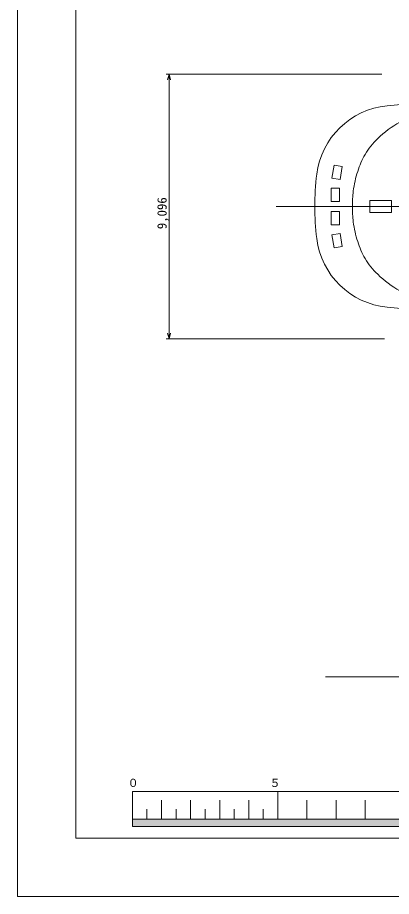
# Model space of a CAD drawing. Units: millimetres, scale not verified. Extents: x -51050 to 51050, y -29701 to 29699.
# Drawn here: x -51050 to -38195, y -29701 to 496 of the extents above; entities that cross this region are included whole.
import ezdxf
from ezdxf.enums import TextEntityAlignment as Align

# ---------------------------------------------------------------- set-up
doc = ezdxf.new("R2010")
doc.units = ezdxf.units.MM
doc.header["$LTSCALE"] = 100
for name, color, linetype, lineweight in [('0-2_sunpou', 7, 'Continuous', 18), ('0-3_keijou', 7, 'Continuous', 18), ('0-4_frame', 7, 'Continuous', 18)]:
    doc.layers.add(name, color=color, linetype=linetype, lineweight=lineweight)
doc.styles.add('ＭＳ ゴシック', font='')
doc.styles.get('ＭＳ ゴシック').set_extended_font_data('MS Gothic')

msp = doc.modelspace()

# ---------------------------------------------------------------- linework, layer by layer
at = {"layer": '0-2_sunpou'}
for p, q in [((-38530.6, -1446.4), (-45935.4, -1446.4)), ((-45835.4, -1446.4), (-45889.3, -1639)), ((-45835.4, -1446.4), (-45835.4, -10542.3)), ((-45835.4, -1446.4), (-45785.8, -1640.1)), ((-42154.3, -5994.3), (36519.9, -5994.3)), ((-38430.6, -10542.3), (-45935.4, -10542.3)), ((-45835.4, -10542.3), (-45889.3, -10349.7)), ((-45835.4, -10542.3), (-45785.8, -10348.6)), ((-40464.7, -22152.5), (32376, -22152.5)), ((-42100.2, -27045.2), (-42100.2, -26095.2)), ((-46100.2, -27045.2), (-46100.2, -26395.2)), ((-45100.2, -27045.2), (-45100.2, -26395.2)), ((-44100.2, -27045.2), (-44100.2, -26395.2)), ((-43100.2, -27045.2), (-43100.2, -26395.2)), ((-41100.2, -27045.2), (-41100.2, -26395.2)), ((-40100.2, -27045.2), (-40100.2, -26395.2)), ((-39100.2, -27045.2), (-39100.2, -26395.2)), ((-46600.2, -27045.2), (-46600.2, -26705.2)), ((-45600.2, -27045.2), (-45600.2, -26705.2)), ((-44600.2, -27045.2), (-44600.2, -26705.2)), ((-43600.2, -27045.2), (-43600.2, -26705.2)), ((-42600.2, -27045.2), (-42600.2, -26705.2)), ((-47100.2, -27045.2), (-27100.2, -27045.2)), ((-47100.2, -27045.2), (-27100.2, -27045.2)), ((-27100.2, -27295.2), (-47100.2, -27295.2))]:
    msp.add_line(p, q, dxfattribs=at)
msp.add_lwpolyline([(-47100.2, -26095.2), (-27100.2, -26095.2), (-27100.2, -27295.2), (-47100.2, -27295.2)], close=True, dxfattribs=at)
msp.add_solid([(-47100.2, -27045.2), (-27100.2, -27045.2), (-47100.2, -27295.2), (-27100.2, -27295.2)], dxfattribs=at)
at = {"layer": '0-3_keijou'}
for p, q in [((-34390, -2146), (-38346.6, -2534.1)), ((-40166.6, -4570.4), (-39885.2, -4615.7)), ((-39885.2, -4615.7), (-39957.6, -5064.9)), ((-40270.1, -5363.5), (-39985.1, -5363.5)), ((-39985.1, -5363.5), (-39985.1, -5818.5)), ((-38940.6, -5784.3), (-38940.6, -6204.3)), ((-38940.6, -5784.3), (-38195.6, -5784.3)), ((-38195.6, -5784.3), (-38195.6, -6204.3)), ((-39985.1, -6625.2), (-39985.1, -6170.2)), ((-38940.6, -6204.3), (-38195.6, -6204.3)), ((-40270.1, -6625.2), (-39985.1, -6625.2)), ((-39885.2, -7373), (-39957.6, -6923.8)), ((-40166.6, -7418.3), (-39885.2, -7373)), ((-34390, -9842.7), (-38346.6, -9454.6))]:
    msp.add_line(p, q, dxfattribs=at)
for points in [[(-40166.6, -4570.4), (-40238.9, -5019.6), (-39957.6, -5064.9)], [(-40270.1, -5363.5), (-40270.1, -5818.5), (-39985.1, -5818.5)], [(-40270.1, -6625.2), (-40270.1, -6170.2), (-39985.1, -6170.2)], [(-40166.6, -7418.3), (-40238.9, -6969.1), (-39957.6, -6923.8)]]:
    msp.add_lwpolyline(points, dxfattribs=at)
for centre, radius, start, end in [((-38083, -5221.2), 2700, 95.60149, 172.95053), ((-36355, -5959), 3254.7, 118.45753, 135.17144), ((-37084, -5399.7), 2346.2, 132.30715, 149.35416), ((-36113.8, -5830.1), 3402.7, 151.44676, 162.16185), ((-35995.1, -5903.9), 3538.3, 161.61394, 172.89476), ((-31830.7, -5994.3), 9000, 172.95053, 187.04947), ((-34793.5, -6020.2), 4745.3, 173.29581, 179.6882), ((-34793.5, -5968.5), 4745.3, 180.3118, 186.70419), ((-35995.1, -6084.8), 3538.3, 187.10524, 198.38606), ((-38083, -6767.5), 2700, 187.04947, 264.39851), ((-36113.8, -6158.6), 3402.7, 197.83815, 208.55324), ((-37084, -6589), 2346.2, 210.64584, 227.69285), ((-36355, -6029.7), 3254.7, 224.82856, 241.54247)]:
    msp.add_arc(centre, radius, start, end, dxfattribs=at)
at = {"layer": '0-4_frame'}
for points in [[(-51050, -29701.4), (51050, -29701.4), (51050, 29698.6), (-51050, 29698.6)], [(-49050, -27701.4), (49050, -27701.4), (49050, 27698.6), (-49050, 27698.6)]]:
    msp.add_lwpolyline(points, close=True, dxfattribs=at)

# ---------------------------------------------------------------- texts
at = {"layer": '0-2_sunpou', "style": 'ＭＳ ゴシック'}
msp.add_text('9,096', height=322.6, rotation=90, dxfattribs=at).set_placement((-45826.7, -6775.6), align=Align.BOTTOM_LEFT)
for s, p in [('０', (-47263.5, -26022.9)), ('５', (-42383.5, -26022.9))]:
    msp.add_text(s, height=274.9, dxfattribs=at).set_placement(p, align=Align.BOTTOM_LEFT)

doc.saveas('drawing.dxf')
